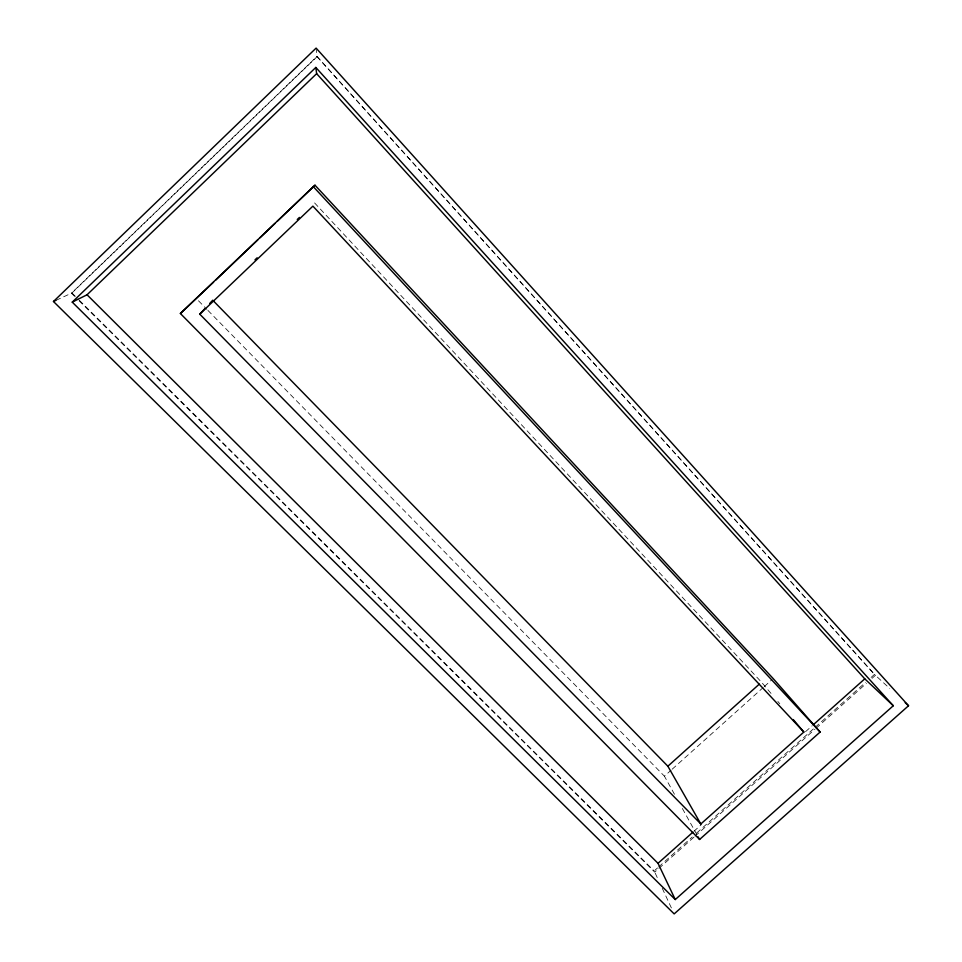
<?xml version="1.0" encoding="UTF-8"?>
<svg xmlns="http://www.w3.org/2000/svg" width="962" height="962" viewBox="0 0 962 962"><rect width="100%" height="100%" fill="white"/><g stroke="black" fill="none" stroke-linecap="round" stroke-linejoin="round"><path stroke-width="0.72" stroke-dasharray="4.81 3.61" d="M56.036 300.312L71.97 292.965L317.039 56.674L316.257 49.495M674.47 794.263L664.417 776.178L671.079 770.201M672.185 769.203L763.191 687.529M764.297 686.543L772.065 679.569M693.782 831.396L701.599 824.422M805.543 731.685L812.241 725.697M657.238 877.524L654.172 870.923L657.527 867.94M658.645 866.942L692.195 837.012M696.668 833.02L814.08 728.294M815.199 727.296L865.511 682.419M871.103 677.428L874.458 674.434L889.766 688.503M693.939 837.168L654.737 872.137L76.792 298.497M695.057 836.17L814.922 729.268M816.053 728.27L866.461 683.309M872.065 678.318L875.42 675.312L317.015 56.433L71.453 293.206L75.721 297.438M71.97 292.965L78.367 299.314M79.437 300.372L654.172 870.923M198.461 300.757L206.866 309.331M207.924 310.413L664.417 776.178M314.598 202.934L761.483 682.166L773.039 695.779M317.039 56.674L874.458 674.434M777.849 701.442L779.773 703.715M682.359 808.477L696.716 834.319M662.253 888.299L671.656 908.513"/><path stroke-width="1.44" d="M793.253 719.576L803.847 732.046L700.829 823.977L199.759 314.153L204.75 308.79M209.728 303.427L212.722 300.216L667.868 766.221L700.829 823.977M53.463 301.503L316.101 48.1L908.537 705.747L674.17 913.9L53.463 301.503L56.036 300.312M72.246 302.14L315.813 67.436L893.289 705.747L675.264 899.554L72.246 302.14L87.049 294.781L316.642 73.665L315.813 67.436M180.375 313.504L314.983 185.197L773.183 678.571L820.141 732.022L699.59 839.477L180.375 313.504L213.612 282.106M215.765 280.05L257.828 239.839M259.98 237.782L275.072 223.34M277.236 221.284L314.983 185.197M254.99 259.86L257.155 257.792M297.258 219.492L299.422 217.424M199.759 314.153L312.89 206.145L803.847 732.046M667.868 766.221L759.246 684.174M675.264 899.554L658.02 863.311L692.664 832.395M813.359 724.699L864.778 678.835L893.289 705.747M905.23 702.705L908.537 705.747M87.049 294.781L658.02 863.311M313.179 186.532L820.141 732.022M316.642 73.665L864.778 678.835M698.147 836.904L699.59 839.477"/></g></svg>
